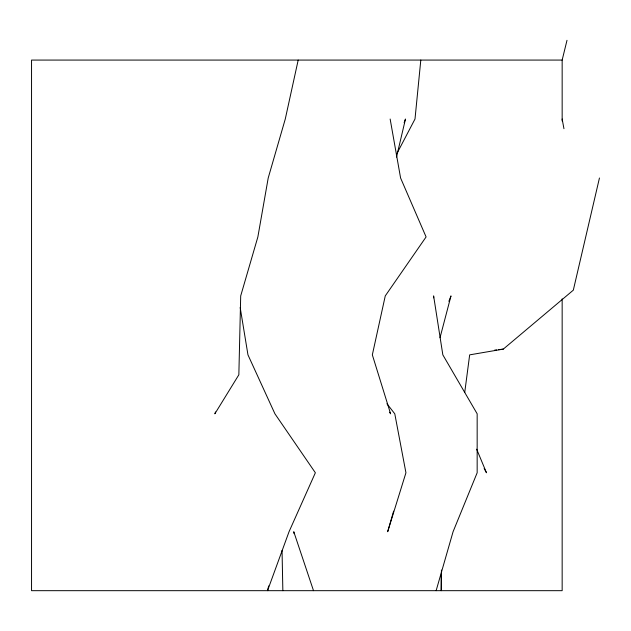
<?xml version="1.0" encoding="UTF-8"?>
<svg xmlns="http://www.w3.org/2000/svg" width="631" height="631" viewBox="0 0 631 631"><rect width="100%" height="100%" fill="white"/><g stroke="black" fill="none" stroke-linecap="round" stroke-linejoin="round"><path stroke-width="0.95" d="M441.282 574.959L441.227 590.679L441.432 570.045M420.806 60.071L415.001 119.03L396.371 154.579M464.716 392.553L469.661 354.859L503.309 349.109L573.319 290.157L599.45 177.989M298.187 60.071L285.275 119.03L268.214 177.989L257.866 236.94L240.703 295.9L238.849 374.79L214.848 413.81L215.51 411.972M396.513 157.064L405.481 119.03L404.14 122.714M268.672 585.931L267.528 590.679L289.037 531.728L315.366 472.769L274.927 413.81L247.959 354.859L240.174 307.502M562.158 120.994L562.158 60.071L567.001 40.321M440.012 337.743L450.999 295.9L448.87 301.342M436.131 590.679L453.074 531.728L477.162 472.769L477.162 413.81L442.836 354.859L433.615 295.9L433.678 297.864M393.626 511.142L387.671 531.728L405.938 472.769L394.785 413.81L386.921 403.73M494.641 350.126L496.565 349.897M498.498 349.677L503.309 349.109M562.158 60.071L31.55 60.071L31.55 590.679L562.158 590.679L562.158 298.849M389.485 412.217L390.613 413.81L372.337 354.859L385.265 295.9L426.091 236.94L400.59 177.989L390.147 119.03M484.135 468.494L486.477 472.769L476.657 449.185M313.512 590.679L293.77 531.728L294.085 533.66M562.158 119.03L563.948 128.692M282.041 550.398L282.854 590.679"/></g></svg>
